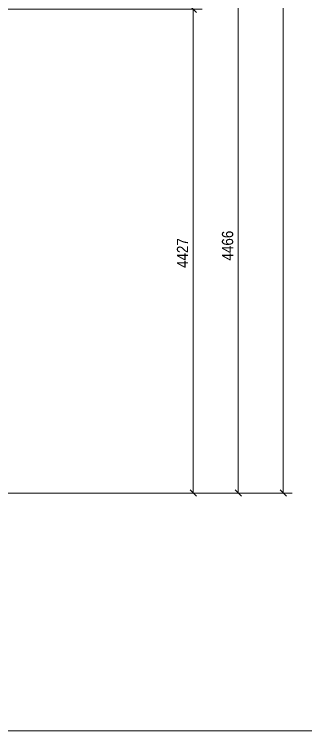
# Model space of a CAD drawing. Header units: millimetres. Extents: x 2 to 579, y 1 to 825.
# Drawn here: x 340.1 to 417.7, y 5 to 195.5 of the extents above; entities that cross this region are included whole.
import ezdxf

# ---------------------------------------------------------------- set-up
doc = ezdxf.new("R2010")
doc.units = ezdxf.units.MM
doc.linetypes.add('XKITLINE00', pattern=[0])
doc.layers.add('Dimensions', color=7, linetype='Continuous', lineweight=0)
doc.layers.add('DrawingSheet', color=5, linetype='Continuous', lineweight=0)
doc.styles.add('ARIAL', font='ARIAL.TTF')

# ---------------------------------------------------------------- blocks, each defined once
blk = doc.blocks.new('*A136')
at = {"layer": 'DrawingSheet', "color": 5, "linetype": 'XKITLINE00', "lineweight": 0}
blk.add_line((5, 5), (579, 5), dxfattribs=at)
blk = doc.blocks.new('*A155')
at = {"layer": 'Dimensions', "color": 7, "linetype": 'XKITLINE00', "lineweight": 0}
for p, q in [((411.77, 68.19), (411.77, 542.69)), ((410.93, 69.04), (412.62, 67.34)), ((273.77, 68.19), (414.17, 68.19))]:
    blk.add_line(p, q, dxfattribs=at)
at = {"layer": 'Dimensions', "color": 3}
blk.add_point((411.77, 68.19), dxfattribs=at)
blk = doc.blocks.new('*A157')
at = {"layer": 'Dimensions', "color": 7, "linetype": 'XKITLINE00', "lineweight": 0}
for p, q in [((248.77, 200.82), (402.17, 200.82)), ((398.93, 201.67), (400.62, 199.97)), ((399.77, 68.19), (399.77, 200.82)), ((398.93, 69.04), (400.62, 67.34)), ((273.77, 68.19), (402.17, 68.19))]:
    blk.add_line(p, q, dxfattribs=at)
at = {"layer": 'Dimensions', "color": 3}
for p in [(399.77, 200.82), (399.77, 68.19)]:
    blk.add_point(p, dxfattribs=at)
at = {"layer": 'Dimensions', "color": 3, "style": 'ARIAL', "width": 0.85}
blk.add_text('4466', height=3, dxfattribs=at).set_placement((389.57, 202.02))
blk.add_text('4466', height=3, rotation=90.0002, dxfattribs=at).set_placement((398.42, 130.06))
blk = doc.blocks.new('*A160')
at = {"layer": 'Dimensions', "color": 7, "linetype": 'XKITLINE00', "lineweight": 0}
for p, q in [((272.17, 196.88), (390.17, 196.88)), ((386.93, 197.72), (388.62, 196.03)), ((387.77, 68.19), (387.77, 196.88)), ((386.93, 69.04), (388.62, 67.34)), ((273.77, 68.19), (390.17, 68.19))]:
    blk.add_line(p, q, dxfattribs=at)
at = {"layer": 'Dimensions', "color": 3}
for p in [(387.77, 196.88), (387.77, 68.19)]:
    blk.add_point(p, dxfattribs=at)
at = {"layer": 'Dimensions', "color": 3, "style": 'ARIAL', "width": 0.85}
blk.add_text('4427', height=3, dxfattribs=at).set_placement((377.57, 198.08))
blk.add_text('4427', height=3, rotation=90.0002, dxfattribs=at).set_placement((386.42, 128.08))

msp = doc.modelspace()

# ---------------------------------------------------------------- block references
at = {"lineweight": 0}
for name in ['*A136', '*A155', '*A157', '*A160']:
    msp.add_blockref(name, (0, 0), dxfattribs=at)

doc.saveas('drawing.dxf')
